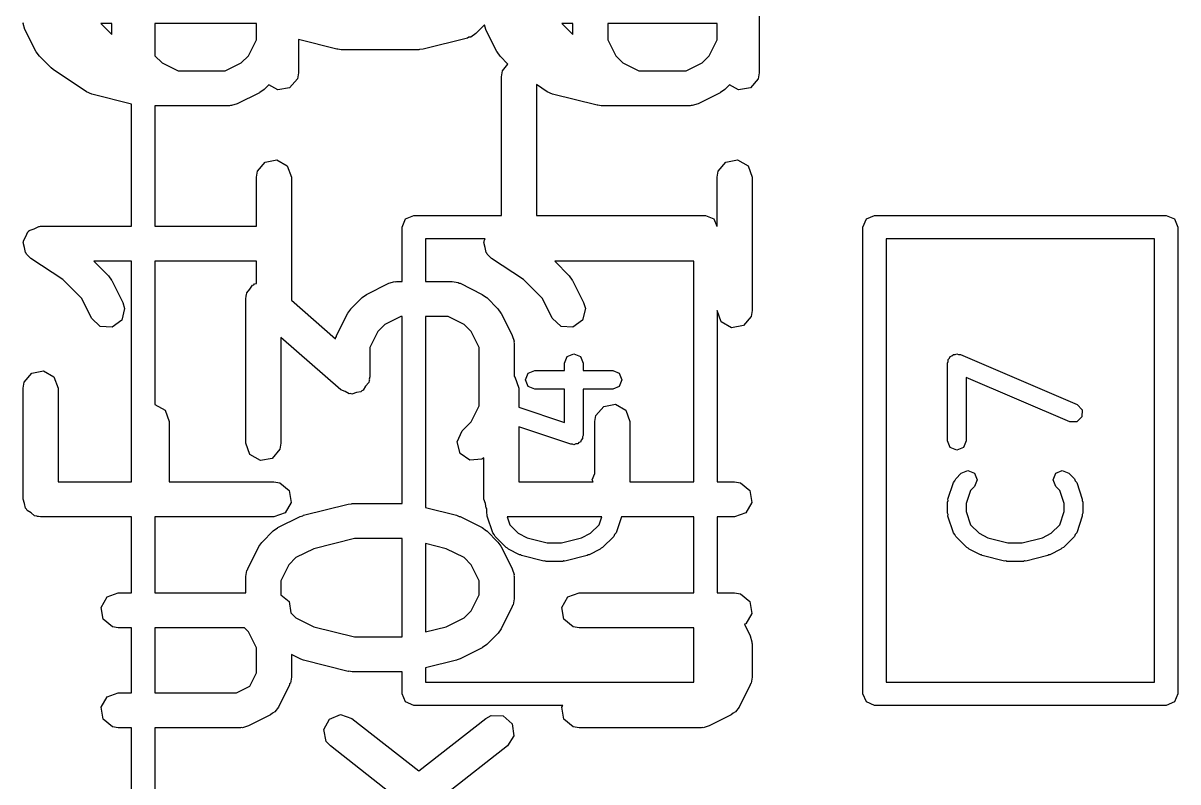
# Model space of a CAD drawing. Extents: x 1.92 to 4.61, y -4.26 to -2.08.
# Drawn here: x 2.7234 to 2.9183, y -3.698 to -3.5699 of the extents above; entities that cross this region are included whole.
import ezdxf

# ---------------------------------------------------------------- set-up
doc = ezdxf.new("R2010")
doc.units = 0
doc.header["$MEASUREMENT"] = 0
doc.layers.add('BLACK', color=7, linetype='CONTINUOUS')

msp = doc.modelspace()

# ---------------------------------------------------------------- linework, layer by layer
at = {"layer": 'BLACK', "linetype": 'CONTINUOUS'}
for p, q in [((2.84763, -3.55577), (2.84763, -3.57827)), ((2.72344, -3.56999), (2.72348, -3.56981)), ((2.72373, -3.57097), (2.72344, -3.56999)), ((2.73842, -3.56998), (2.73656, -3.56998)), ((2.73656, -3.56998), (2.73842, -3.57184)), ((2.73842, -3.57184), (2.73842, -3.56998)), ((2.76279, -3.56998), (2.74567, -3.56998)), ((2.74567, -3.56998), (2.74567, -3.5754)), ((2.76279, -3.5727), (2.76279, -3.56998)), ((2.80126, -3.5702), (2.7998, -3.57166)), ((2.80149, -3.57097), (2.80126, -3.5702)), ((2.81617, -3.56998), (2.81431, -3.56998)), ((2.81431, -3.56998), (2.81617, -3.57184)), ((2.81617, -3.57184), (2.81617, -3.56998)), ((2.84054, -3.56998), (2.82208, -3.56998)), ((2.82208, -3.56998), (2.82208, -3.5727)), ((2.84054, -3.5727), (2.84054, -3.56998)), ((2.7256, -3.57472), (2.72373, -3.57097)), ((2.79867, -3.57227), (2.79843, -3.57244)), ((2.79896, -3.57225), (2.79867, -3.57227)), ((2.7998, -3.57166), (2.79896, -3.57225)), ((2.80336, -3.57472), (2.80149, -3.57097)), ((2.76144, -3.5754), (2.76279, -3.5727)), ((2.77638, -3.57431), (2.76987, -3.57269)), ((2.76987, -3.57269), (2.76987, -3.57827)), ((2.79843, -3.57244), (2.79093, -3.57431)), ((2.82208, -3.5727), (2.82343, -3.5754)), ((2.8392, -3.5754), (2.84054, -3.5727)), ((2.72565, -3.57476), (2.7256, -3.57472)), ((2.72616, -3.57548), (2.72565, -3.57476)), ((2.72803, -3.57736), (2.72616, -3.57548)), ((2.74567, -3.5754), (2.74567, -3.5754)), ((2.74567, -3.5754), (2.74687, -3.57659)), ((2.76024, -3.57659), (2.76144, -3.5754)), ((2.77651, -3.5743), (2.77638, -3.57431)), ((2.77709, -3.5744), (2.77651, -3.5743)), ((2.79022, -3.5744), (2.77709, -3.5744)), ((2.79034, -3.57435), (2.79022, -3.5744)), ((2.79093, -3.57431), (2.79034, -3.57435)), ((2.80341, -3.57476), (2.80336, -3.57472)), ((2.80391, -3.57548), (2.80341, -3.57476)), ((2.80525, -3.57682), (2.80391, -3.57548)), ((2.82343, -3.5754), (2.82462, -3.57659)), ((2.838, -3.57659), (2.8392, -3.5754)), ((2.72816, -3.57742), (2.72803, -3.57736)), ((2.72848, -3.57773), (2.72816, -3.57742)), ((2.73411, -3.58148), (2.72848, -3.57773)), ((2.74687, -3.57659), (2.74957, -3.57794)), ((2.74957, -3.57794), (2.75754, -3.57794)), ((2.75754, -3.57794), (2.76024, -3.57659)), ((2.80414, -3.57895), (2.80431, -3.57794)), ((2.80431, -3.57794), (2.80525, -3.57682)), ((2.82462, -3.57659), (2.82732, -3.57794)), ((2.82732, -3.57794), (2.8353, -3.57794)), ((2.8353, -3.57794), (2.838, -3.57659)), ((2.7697, -3.57928), (2.7684, -3.58083)), ((2.76987, -3.57827), (2.7697, -3.57928)), ((2.80414, -3.60236), (2.80414, -3.57895)), ((2.84745, -3.57928), (2.84615, -3.58083)), ((2.84763, -3.57827), (2.84745, -3.57928)), ((2.73412, -3.58148), (2.73411, -3.58148)), ((2.73503, -3.58189), (2.73412, -3.58148)), ((2.74173, -3.58356), (2.73503, -3.58189)), ((2.76331, -3.58166), (2.75956, -3.58354)), ((2.76336, -3.58162), (2.76331, -3.58166)), ((2.76408, -3.58111), (2.76336, -3.58162)), ((2.76489, -3.5803), (2.76408, -3.58111)), ((2.76641, -3.58118), (2.76489, -3.5803)), ((2.7684, -3.58083), (2.76641, -3.58118)), ((2.81186, -3.58148), (2.81004, -3.58026)), ((2.81004, -3.58026), (2.81004, -3.60236)), ((2.81188, -3.58148), (2.81186, -3.58148)), ((2.81278, -3.58189), (2.81188, -3.58148)), ((2.82028, -3.58376), (2.81278, -3.58189)), ((2.84107, -3.58166), (2.83732, -3.58354)), ((2.84111, -3.58162), (2.84107, -3.58166)), ((2.84184, -3.58111), (2.84111, -3.58162)), ((2.84264, -3.5803), (2.84184, -3.58111)), ((2.84417, -3.58118), (2.84264, -3.5803)), ((2.84615, -3.58083), (2.84417, -3.58118)), ((2.74173, -3.60419), (2.74173, -3.58356)), ((2.75824, -3.58385), (2.74567, -3.58385)), ((2.74567, -3.58385), (2.74567, -3.60419)), ((2.75841, -3.58379), (2.75824, -3.58385)), ((2.75858, -3.58383), (2.75841, -3.58379)), ((2.75956, -3.58354), (2.75858, -3.58383)), ((2.82042, -3.58375), (2.82028, -3.58376)), ((2.821, -3.58385), (2.82042, -3.58375)), ((2.836, -3.58385), (2.821, -3.58385)), ((2.83616, -3.58379), (2.836, -3.58385)), ((2.83634, -3.58383), (2.83616, -3.58379)), ((2.83732, -3.58354), (2.83634, -3.58383)), ((2.76297, -3.59488), (2.76426, -3.59334)), ((2.76426, -3.59334), (2.76625, -3.59299)), ((2.76625, -3.59299), (2.768, -3.594)), ((2.84072, -3.59488), (2.84202, -3.59334)), ((2.84202, -3.59334), (2.84401, -3.59299)), ((2.84401, -3.59299), (2.84576, -3.594)), ((2.76279, -3.59589), (2.76297, -3.59488)), ((2.768, -3.594), (2.76869, -3.59589)), ((2.84054, -3.59589), (2.84072, -3.59488)), ((2.84576, -3.594), (2.84645, -3.59589)), ((2.76279, -3.60419), (2.76279, -3.59589)), ((2.76869, -3.59589), (2.76869, -3.61665)), ((2.84054, -3.60419), (2.84054, -3.59589)), ((2.84645, -3.59589), (2.84645, -3.61839)), ((2.7874, -3.60433), (2.78798, -3.60294)), ((2.78798, -3.60294), (2.78937, -3.60236)), ((2.78937, -3.60236), (2.80414, -3.60236)), ((2.81004, -3.60236), (2.83858, -3.60236)), ((2.83858, -3.60236), (2.83997, -3.60294)), ((2.83997, -3.60294), (2.84049, -3.60419)), ((2.86516, -3.60433), (2.86573, -3.60294)), ((2.86573, -3.60294), (2.86713, -3.60236)), ((2.86713, -3.60236), (2.91634, -3.60236)), ((2.91634, -3.60236), (2.91773, -3.60294)), ((2.91773, -3.60294), (2.91831, -3.60433)), ((2.72389, -3.60589), (2.72424, -3.6051)), ((2.72424, -3.6051), (2.72439, -3.60503)), ((2.72439, -3.60503), (2.72447, -3.60488)), ((2.72447, -3.60488), (2.72528, -3.60459)), ((2.72528, -3.60459), (2.72605, -3.60421)), ((2.72605, -3.60421), (2.72621, -3.60425)), ((2.72621, -3.60425), (2.72637, -3.60419)), ((2.72637, -3.60419), (2.74173, -3.60419)), ((2.74567, -3.60419), (2.76279, -3.60419)), ((2.7874, -3.61349), (2.7874, -3.60433)), ((2.84049, -3.60419), (2.84054, -3.60419)), ((2.86516, -3.68307), (2.86516, -3.60433)), ((2.91831, -3.60433), (2.91831, -3.68307)), ((2.72342, -3.60695), (2.72349, -3.6068)), ((2.72366, -3.60778), (2.72342, -3.60695)), ((2.72346, -3.60663), (2.72389, -3.60589)), ((2.72349, -3.6068), (2.72346, -3.60663)), ((2.79134, -3.6063), (2.79134, -3.61349)), ((2.80141, -3.6063), (2.79134, -3.6063)), ((2.80118, -3.60695), (2.80125, -3.6068)), ((2.80142, -3.60778), (2.80118, -3.60695)), ((2.80122, -3.60663), (2.80141, -3.6063)), ((2.80125, -3.6068), (2.80122, -3.60663)), ((2.86909, -3.6063), (2.86909, -3.6811)), ((2.91437, -3.6063), (2.86909, -3.6063)), ((2.91437, -3.6811), (2.91437, -3.6063)), ((2.72381, -3.60862), (2.72366, -3.60778)), ((2.72394, -3.60873), (2.72381, -3.60862)), ((2.72399, -3.60889), (2.72394, -3.60873)), ((2.72473, -3.6096), (2.72399, -3.60889)), ((2.80157, -3.60862), (2.80142, -3.60778)), ((2.8017, -3.60873), (2.80157, -3.60862)), ((2.80175, -3.60889), (2.8017, -3.60873)), ((2.80249, -3.6096), (2.80175, -3.60889)), ((2.73011, -3.61319), (2.72473, -3.6096)), ((2.74173, -3.6101), (2.73537, -3.6101)), ((2.73537, -3.6101), (2.73783, -3.61255)), ((2.74173, -3.64731), (2.74173, -3.6101)), ((2.76279, -3.6101), (2.74567, -3.6101)), ((2.74567, -3.6101), (2.74567, -3.63425)), ((2.76279, -3.61383), (2.76279, -3.6101)), ((2.80787, -3.61319), (2.80249, -3.6096)), ((2.83661, -3.6101), (2.81313, -3.6101)), ((2.81313, -3.6101), (2.81559, -3.61255)), ((2.83661, -3.64731), (2.83661, -3.6101)), ((2.73332, -3.61639), (2.73011, -3.61319)), ((2.73783, -3.61255), (2.73834, -3.61328)), ((2.81107, -3.61639), (2.80787, -3.61319)), ((2.81559, -3.61255), (2.81609, -3.61328)), ((2.73834, -3.61328), (2.73839, -3.61332)), ((2.73839, -3.61332), (2.74026, -3.61707)), ((2.76119, -3.61543), (2.76171, -3.61482)), ((2.76171, -3.61482), (2.76212, -3.61414)), ((2.76212, -3.61414), (2.76234, -3.61406)), ((2.76234, -3.61406), (2.76249, -3.61388)), ((2.76249, -3.61388), (2.76279, -3.61383)), ((2.7814, -3.61568), (2.78515, -3.6138)), ((2.78515, -3.6138), (2.78613, -3.61351)), ((2.78613, -3.61351), (2.7863, -3.61355)), ((2.7863, -3.61355), (2.78647, -3.61349)), ((2.78647, -3.61349), (2.7874, -3.61349)), ((2.79134, -3.61349), (2.79584, -3.61349)), ((2.79584, -3.61349), (2.79685, -3.61367)), ((2.79685, -3.61367), (2.79699, -3.61378)), ((2.79699, -3.61378), (2.79716, -3.6138)), ((2.79716, -3.6138), (2.80091, -3.61568)), ((2.81609, -3.61328), (2.81614, -3.61332)), ((2.81614, -3.61332), (2.81802, -3.61707)), ((2.73498, -3.61971), (2.73332, -3.61639)), ((2.74026, -3.61707), (2.74055, -3.61805)), ((2.76102, -3.61644), (2.76109, -3.616)), ((2.76102, -3.64081), (2.76102, -3.61644)), ((2.76107, -3.61587), (2.76114, -3.61576)), ((2.76109, -3.616), (2.76107, -3.61587)), ((2.76114, -3.61576), (2.76119, -3.61543)), ((2.76869, -3.61665), (2.77615, -3.62318)), ((2.77875, -3.6181), (2.78063, -3.61623)), ((2.78063, -3.61623), (2.78135, -3.61572)), ((2.78135, -3.61572), (2.7814, -3.61568)), ((2.80091, -3.61568), (2.80162, -3.6162)), ((2.80162, -3.6162), (2.80168, -3.61623)), ((2.80168, -3.61623), (2.80355, -3.6181)), ((2.81273, -3.61971), (2.81107, -3.61639)), ((2.81802, -3.61707), (2.81831, -3.61805)), ((2.74055, -3.61805), (2.74008, -3.62002)), ((2.77633, -3.62262), (2.7782, -3.61887)), ((2.7782, -3.61887), (2.77873, -3.61816)), ((2.77873, -3.61816), (2.77875, -3.6181)), ((2.80355, -3.6181), (2.80406, -3.61883)), ((2.80406, -3.61883), (2.80411, -3.61887)), ((2.80411, -3.61887), (2.80598, -3.62262)), ((2.81831, -3.61805), (2.81784, -3.62002)), ((2.84123, -3.62029), (2.84055, -3.61841)), ((2.84055, -3.61841), (2.84055, -3.64731)), ((2.84645, -3.61839), (2.84627, -3.6194)), ((2.73645, -3.6211), (2.73498, -3.61971)), ((2.74008, -3.62002), (2.73846, -3.62122)), ((2.78447, -3.62074), (2.78327, -3.62194)), ((2.78716, -3.61939), (2.78447, -3.62074)), ((2.7874, -3.61939), (2.78716, -3.61939)), ((2.7874, -3.65098), (2.7874, -3.61939)), ((2.79514, -3.61939), (2.79134, -3.61939)), ((2.79134, -3.61939), (2.79134, -3.65164)), ((2.79784, -3.62074), (2.79514, -3.61939)), ((2.79904, -3.62194), (2.79784, -3.62074)), ((2.8142, -3.6211), (2.81273, -3.61971)), ((2.81784, -3.62002), (2.81622, -3.62122)), ((2.84298, -3.6213), (2.84123, -3.62029)), ((2.84497, -3.62095), (2.84298, -3.6213)), ((2.84627, -3.6194), (2.84497, -3.62095)), ((2.73846, -3.62122), (2.73645, -3.6211)), ((2.77702, -3.63179), (2.76692, -3.62295)), ((2.76692, -3.62295), (2.76692, -3.64081)), ((2.77615, -3.62318), (2.77619, -3.62293)), ((2.77619, -3.62293), (2.77631, -3.6228)), ((2.77631, -3.6228), (2.77633, -3.62262)), ((2.78327, -3.62194), (2.78192, -3.62464)), ((2.80039, -3.62464), (2.79904, -3.62194)), ((2.80598, -3.62262), (2.80627, -3.6236)), ((2.81622, -3.62122), (2.8142, -3.6211)), ((2.78192, -3.62464), (2.78192, -3.62957)), ((2.80039, -3.63449), (2.80039, -3.62464)), ((2.80627, -3.6236), (2.80623, -3.62377)), ((2.80623, -3.62377), (2.80629, -3.62394)), ((2.80629, -3.62394), (2.80629, -3.62956)), ((2.81478, -3.6273), (2.81524, -3.62618)), ((2.81524, -3.62618), (2.81636, -3.62572)), ((2.81636, -3.62572), (2.81747, -3.62618)), ((2.81747, -3.62618), (2.81793, -3.6273)), ((2.87954, -3.62668), (2.87976, -3.62646)), ((2.87954, -3.627), (2.87954, -3.62668)), ((2.87976, -3.62646), (2.87988, -3.62618)), ((2.87988, -3.62618), (2.88017, -3.62606)), ((2.88017, -3.62606), (2.88041, -3.62583)), ((2.88041, -3.62583), (2.88071, -3.62584)), ((2.88071, -3.62584), (2.88099, -3.62572)), ((2.88099, -3.62572), (2.88129, -3.62585)), ((2.88129, -3.62585), (2.88161, -3.62585)), ((2.88161, -3.62585), (2.9013, -3.63429)), ((2.72489, -3.62896), (2.72688, -3.62861)), ((2.72688, -3.62861), (2.72863, -3.62962)), ((2.80868, -3.629), (2.8098, -3.62853)), ((2.8098, -3.62853), (2.81478, -3.62853)), ((2.81478, -3.62853), (2.81478, -3.6273)), ((2.81793, -3.6273), (2.81793, -3.62853)), ((2.81793, -3.62853), (2.82292, -3.62853)), ((2.82292, -3.62853), (2.82403, -3.629)), ((2.87942, -3.6273), (2.87954, -3.627)), ((2.87942, -3.64042), (2.87942, -3.6273)), ((2.72342, -3.63151), (2.7236, -3.6305)), ((2.7236, -3.6305), (2.72489, -3.62896)), ((2.72863, -3.62962), (2.72932, -3.63151)), ((2.78174, -3.63057), (2.78123, -3.63118)), ((2.7818, -3.63024), (2.78174, -3.63057)), ((2.78186, -3.63014), (2.7818, -3.63024)), ((2.78192, -3.62957), (2.78184, -3.63)), ((2.78184, -3.63), (2.78186, -3.63014)), ((2.80629, -3.62956), (2.80639, -3.62962)), ((2.80639, -3.62962), (2.80708, -3.63151)), ((2.80822, -3.63011), (2.80868, -3.629)), ((2.80868, -3.63122), (2.80822, -3.63011)), ((2.82403, -3.629), (2.82449, -3.63011)), ((2.82449, -3.63011), (2.82403, -3.63122)), ((2.90005, -3.63718), (2.88256, -3.62968)), ((2.88256, -3.62968), (2.88256, -3.64042)), ((2.72342, -3.65026), (2.72342, -3.63151)), ((2.72932, -3.63151), (2.72932, -3.64731)), ((2.77777, -3.63207), (2.77702, -3.63179)), ((2.77845, -3.63247), (2.77777, -3.63207)), ((2.77869, -3.63243), (2.77845, -3.63247)), ((2.77891, -3.63252), (2.77869, -3.63243)), ((2.77966, -3.63226), (2.77891, -3.63252)), ((2.78044, -3.63212), (2.77966, -3.63226)), ((2.7806, -3.63194), (2.78044, -3.63212)), ((2.78082, -3.63187), (2.7806, -3.63194)), ((2.78123, -3.63118), (2.78082, -3.63187)), ((2.80708, -3.63151), (2.80708, -3.63473)), ((2.8098, -3.63168), (2.80868, -3.63122)), ((2.81478, -3.63168), (2.8098, -3.63168)), ((2.81478, -3.6373), (2.81478, -3.63168)), ((2.82292, -3.63168), (2.81793, -3.63168)), ((2.81793, -3.63168), (2.81793, -3.63948)), ((2.82403, -3.63122), (2.82292, -3.63168)), ((2.74567, -3.63425), (2.74738, -3.63524)), ((2.79904, -3.63719), (2.80039, -3.63449)), ((2.8201, -3.63613), (2.8214, -3.63458)), ((2.8214, -3.63458), (2.82339, -3.63423)), ((2.82339, -3.63423), (2.82514, -3.63524)), ((2.9013, -3.63429), (2.90214, -3.63515)), ((2.74738, -3.63524), (2.74807, -3.63714)), ((2.80708, -3.63473), (2.81478, -3.6373)), ((2.81992, -3.63714), (2.8201, -3.63613)), ((2.82514, -3.63524), (2.82583, -3.63714)), ((2.90212, -3.63635), (2.90126, -3.6372)), ((2.90214, -3.63515), (2.90212, -3.63635)), ((2.74807, -3.63714), (2.74807, -3.64731)), ((2.7975, -3.63873), (2.79904, -3.63719)), ((2.81586, -3.64098), (2.80708, -3.63805)), ((2.80708, -3.63805), (2.80708, -3.64731)), ((2.81992, -3.64589), (2.81992, -3.63714)), ((2.82583, -3.63714), (2.82583, -3.64731)), ((2.90126, -3.6372), (2.90005, -3.63718)), ((2.79665, -3.64056), (2.7975, -3.63873)), ((2.81761, -3.64026), (2.81747, -3.6406)), ((2.81785, -3.63998), (2.81761, -3.64026)), ((2.81793, -3.63948), (2.81783, -3.63972)), ((2.81783, -3.63972), (2.81785, -3.63998)), ((2.87988, -3.64153), (2.87942, -3.64042)), ((2.88256, -3.64042), (2.8821, -3.64153)), ((2.76171, -3.64271), (2.76102, -3.64081)), ((2.76674, -3.64182), (2.76545, -3.64337)), ((2.76692, -3.64081), (2.76674, -3.64182)), ((2.79717, -3.64251), (2.79665, -3.64056)), ((2.81612, -3.64096), (2.81586, -3.64098)), ((2.81636, -3.64106), (2.81612, -3.64096)), ((2.8167, -3.64092), (2.81636, -3.64106)), ((2.81706, -3.64089), (2.8167, -3.64092)), ((2.81723, -3.6407), (2.81706, -3.64089)), ((2.81747, -3.6406), (2.81723, -3.6407)), ((2.88099, -3.64199), (2.87988, -3.64153)), ((2.8821, -3.64153), (2.88099, -3.64199)), ((2.76346, -3.64372), (2.76171, -3.64271)), ((2.76545, -3.64337), (2.76346, -3.64372)), ((2.79883, -3.64367), (2.79717, -3.64251)), ((2.80084, -3.64349), (2.79883, -3.64367)), ((2.80117, -3.64325), (2.80084, -3.64349)), ((2.80117, -3.65026), (2.80117, -3.64325)), ((2.81947, -3.64698), (2.81992, -3.64589)), ((2.88081, -3.64681), (2.88175, -3.64587)), ((2.88175, -3.64587), (2.88286, -3.64541)), ((2.88286, -3.64541), (2.88398, -3.64587)), ((2.88398, -3.64587), (2.88444, -3.64698)), ((2.89723, -3.64698), (2.89769, -3.64587)), ((2.89769, -3.64587), (2.8988, -3.64541)), ((2.8988, -3.64541), (2.89991, -3.64587)), ((2.89991, -3.64587), (2.90085, -3.64681)), ((2.72932, -3.64731), (2.74173, -3.64731)), ((2.74807, -3.64731), (2.76574, -3.64731)), ((2.76574, -3.64731), (2.76675, -3.64749)), ((2.76675, -3.64749), (2.7683, -3.64879)), ((2.80708, -3.64731), (2.81961, -3.64731)), ((2.81961, -3.64731), (2.81947, -3.64698)), ((2.82583, -3.64731), (2.83661, -3.64731)), ((2.84055, -3.64731), (2.8435, -3.64731)), ((2.8435, -3.64731), (2.84451, -3.64749)), ((2.84451, -3.64749), (2.84605, -3.64879)), ((2.8795, -3.65023), (2.88043, -3.64742)), ((2.88043, -3.64742), (2.88067, -3.64714)), ((2.88067, -3.64714), (2.88081, -3.64681)), ((2.88398, -3.6481), (2.8833, -3.64877)), ((2.88444, -3.64698), (2.88398, -3.6481)), ((2.89769, -3.6481), (2.89723, -3.64698)), ((2.89836, -3.64877), (2.89769, -3.6481)), ((2.90085, -3.64681), (2.90099, -3.64714)), ((2.90099, -3.64714), (2.90123, -3.64742)), ((2.90123, -3.64742), (2.90217, -3.65023)), ((2.72368, -3.65098), (2.72342, -3.65026)), ((2.7683, -3.64879), (2.76865, -3.65078)), ((2.80144, -3.65098), (2.80117, -3.65026)), ((2.84605, -3.64879), (2.8464, -3.65078)), ((2.87951, -3.65049), (2.8795, -3.65023)), ((2.8833, -3.64877), (2.88256, -3.65099)), ((2.8991, -3.65099), (2.89836, -3.64877)), ((2.90217, -3.65023), (2.90215, -3.65049)), ((2.72381, -3.65174), (2.72368, -3.65098)), ((2.72402, -3.65191), (2.72381, -3.65174)), ((2.72411, -3.65216), (2.72402, -3.65191)), ((2.72477, -3.65254), (2.72411, -3.65216)), ((2.76865, -3.65078), (2.76764, -3.65252)), ((2.77075, -3.65295), (2.77825, -3.65107)), ((2.77825, -3.65107), (2.77884, -3.65103)), ((2.77884, -3.65103), (2.77897, -3.65098)), ((2.77897, -3.65098), (2.7874, -3.65098)), ((2.79134, -3.65164), (2.79656, -3.65295)), ((2.80157, -3.65174), (2.80144, -3.65098)), ((2.80166, -3.65181), (2.80157, -3.65174)), ((2.80166, -3.65261), (2.80166, -3.65181)), ((2.8464, -3.65078), (2.84539, -3.65252)), ((2.87942, -3.65073), (2.87951, -3.65049)), ((2.87942, -3.65261), (2.87942, -3.65073)), ((2.88256, -3.65099), (2.88256, -3.65235)), ((2.8991, -3.65235), (2.8991, -3.65099)), ((2.90215, -3.65049), (2.90225, -3.65073)), ((2.90225, -3.65073), (2.90225, -3.65261)), ((2.72536, -3.65304), (2.72477, -3.65254)), ((2.72574, -3.6531), (2.72536, -3.65304)), ((2.72586, -3.65317), (2.72574, -3.6531)), ((2.72599, -3.65315), (2.72586, -3.65317)), ((2.72637, -3.65322), (2.72599, -3.65315)), ((2.74173, -3.65322), (2.72637, -3.65322)), ((2.74173, -3.66606), (2.74173, -3.65322)), ((2.76574, -3.65322), (2.74567, -3.65322)), ((2.74567, -3.65322), (2.74567, -3.66606)), ((2.76764, -3.65252), (2.76574, -3.65322)), ((2.7664, -3.65505), (2.77015, -3.65317)), ((2.77015, -3.65317), (2.77064, -3.65303)), ((2.77064, -3.65303), (2.77075, -3.65295)), ((2.79656, -3.65295), (2.79702, -3.65315)), ((2.79702, -3.65315), (2.79716, -3.65317)), ((2.79716, -3.65317), (2.80091, -3.65505)), ((2.80176, -3.65285), (2.80166, -3.65261)), ((2.80174, -3.6531), (2.80176, -3.65285)), ((2.80268, -3.65592), (2.80174, -3.6531)), ((2.8051, -3.65322), (2.80555, -3.65457)), ((2.82106, -3.65322), (2.8051, -3.65322)), ((2.82061, -3.65457), (2.82106, -3.65322)), ((2.82438, -3.65322), (2.82348, -3.65592)), ((2.83661, -3.65322), (2.82438, -3.65322)), ((2.83661, -3.66606), (2.83661, -3.65322)), ((2.8435, -3.65322), (2.84055, -3.65322)), ((2.84055, -3.65322), (2.84055, -3.66606)), ((2.84539, -3.65252), (2.8435, -3.65322)), ((2.87951, -3.65285), (2.87942, -3.65261)), ((2.8795, -3.6531), (2.87951, -3.65285)), ((2.88043, -3.65592), (2.8795, -3.6531)), ((2.88256, -3.65235), (2.8833, -3.65457)), ((2.89836, -3.65457), (2.8991, -3.65235)), ((2.90217, -3.6531), (2.90123, -3.65592)), ((2.90225, -3.65261), (2.90215, -3.65285)), ((2.90215, -3.65285), (2.90217, -3.6531)), ((2.76376, -3.65747), (2.76563, -3.6556)), ((2.76563, -3.6556), (2.76635, -3.65509)), ((2.76635, -3.65509), (2.7664, -3.65505)), ((2.80091, -3.65505), (2.80162, -3.65557)), ((2.80162, -3.65557), (2.80168, -3.6556)), ((2.80168, -3.6556), (2.80355, -3.65747)), ((2.80292, -3.65619), (2.80268, -3.65592)), ((2.80555, -3.65457), (2.80698, -3.656)), ((2.80698, -3.656), (2.80847, -3.65674)), ((2.81768, -3.65674), (2.81917, -3.656)), ((2.81917, -3.656), (2.82061, -3.65457)), ((2.82348, -3.65592), (2.82324, -3.65619)), ((2.88067, -3.65619), (2.88043, -3.65592)), ((2.8833, -3.65457), (2.88474, -3.656)), ((2.88474, -3.656), (2.88623, -3.65674)), ((2.89544, -3.65674), (2.89693, -3.656)), ((2.89693, -3.656), (2.89836, -3.65457)), ((2.90123, -3.65592), (2.90099, -3.65619)), ((2.7632, -3.65824), (2.76373, -3.65753)), ((2.76373, -3.65753), (2.76376, -3.65747)), ((2.77933, -3.65689), (2.7725, -3.6586)), ((2.7874, -3.65689), (2.77933, -3.65689)), ((2.7874, -3.67348), (2.7874, -3.65689)), ((2.79481, -3.6586), (2.79134, -3.65773)), ((2.79134, -3.65773), (2.79134, -3.67264)), ((2.80306, -3.65653), (2.80292, -3.65619)), ((2.80493, -3.65841), (2.80306, -3.65653)), ((2.80355, -3.65747), (2.80406, -3.6582)), ((2.80847, -3.65674), (2.81186, -3.65759)), ((2.81186, -3.65759), (2.81429, -3.65759)), ((2.81429, -3.65759), (2.81768, -3.65674)), ((2.8231, -3.65653), (2.82122, -3.65841)), ((2.82324, -3.65619), (2.8231, -3.65653)), ((2.88081, -3.65653), (2.88067, -3.65619)), ((2.88269, -3.65841), (2.88081, -3.65653)), ((2.88623, -3.65674), (2.88962, -3.65759)), ((2.88962, -3.65759), (2.89204, -3.65759)), ((2.89204, -3.65759), (2.89544, -3.65674)), ((2.90085, -3.65653), (2.89898, -3.65841)), ((2.90099, -3.65619), (2.90085, -3.65653)), ((2.76133, -3.66199), (2.7632, -3.65824)), ((2.7725, -3.6586), (2.76947, -3.66011)), ((2.79784, -3.66011), (2.79481, -3.6586)), ((2.80406, -3.6582), (2.80411, -3.65824)), ((2.80411, -3.65824), (2.80598, -3.66199)), ((2.80517, -3.65851), (2.80493, -3.65841)), ((2.80534, -3.6587), (2.80517, -3.65851)), ((2.80722, -3.65964), (2.80534, -3.6587)), ((2.8074, -3.65965), (2.80722, -3.65964)), ((2.80754, -3.65976), (2.8074, -3.65965)), ((2.81129, -3.6607), (2.80754, -3.65976)), ((2.81861, -3.65976), (2.81486, -3.6607)), ((2.81876, -3.65965), (2.81861, -3.65976)), ((2.81894, -3.65964), (2.81876, -3.65965)), ((2.82081, -3.6587), (2.81894, -3.65964)), ((2.82098, -3.65851), (2.82081, -3.6587)), ((2.82122, -3.65841), (2.82098, -3.65851)), ((2.88293, -3.65851), (2.88269, -3.65841)), ((2.8831, -3.6587), (2.88293, -3.65851)), ((2.88497, -3.65964), (2.8831, -3.6587)), ((2.88515, -3.65965), (2.88497, -3.65964)), ((2.8853, -3.65976), (2.88515, -3.65965)), ((2.88904, -3.6607), (2.8853, -3.65976)), ((2.89637, -3.65976), (2.89262, -3.6607)), ((2.89651, -3.65965), (2.89637, -3.65976)), ((2.89669, -3.65964), (2.89651, -3.65965)), ((2.89857, -3.6587), (2.89669, -3.65964)), ((2.89874, -3.65851), (2.89857, -3.6587)), ((2.89898, -3.65841), (2.89874, -3.65851)), ((2.76827, -3.66131), (2.76692, -3.66401)), ((2.76947, -3.66011), (2.76827, -3.66131)), ((2.79904, -3.66131), (2.79784, -3.66011)), ((2.80039, -3.66401), (2.79904, -3.66131)), ((2.81149, -3.66067), (2.81129, -3.6607)), ((2.81167, -3.66074), (2.81149, -3.66067)), ((2.81448, -3.66074), (2.81167, -3.66074)), ((2.81467, -3.66067), (2.81448, -3.66074)), ((2.81486, -3.6607), (2.81467, -3.66067)), ((2.88924, -3.66067), (2.88904, -3.6607)), ((2.88943, -3.66074), (2.88924, -3.66067)), ((2.89224, -3.66074), (2.88943, -3.66074)), ((2.89242, -3.66067), (2.89224, -3.66074)), ((2.89262, -3.6607), (2.89242, -3.66067)), ((2.76102, -3.66331), (2.76119, -3.6623)), ((2.76102, -3.66606), (2.76102, -3.66331)), ((2.76119, -3.6623), (2.76131, -3.66217)), ((2.76131, -3.66217), (2.76133, -3.66199)), ((2.80598, -3.66199), (2.80627, -3.66297)), ((2.80627, -3.66297), (2.80623, -3.66314)), ((2.80623, -3.66314), (2.80629, -3.66331)), ((2.80629, -3.66331), (2.80629, -3.66706)), ((2.76692, -3.66401), (2.76692, -3.66636)), ((2.80039, -3.66636), (2.80039, -3.66401)), ((2.73659, -3.6685), (2.7376, -3.66675)), ((2.7376, -3.66675), (2.73949, -3.66606)), ((2.73949, -3.66606), (2.74173, -3.66606)), ((2.74567, -3.66606), (2.76102, -3.66606)), ((2.76692, -3.66636), (2.76694, -3.66639)), ((2.76694, -3.66639), (2.7683, -3.66753)), ((2.7683, -3.66753), (2.76863, -3.66942)), ((2.79904, -3.66906), (2.80039, -3.66636)), ((2.80629, -3.66706), (2.80611, -3.66807)), ((2.81434, -3.6685), (2.81535, -3.66675)), ((2.81535, -3.66675), (2.81725, -3.66606)), ((2.81725, -3.66606), (2.83661, -3.66606)), ((2.84055, -3.66606), (2.8435, -3.66606)), ((2.8435, -3.66606), (2.84451, -3.66624)), ((2.84451, -3.66624), (2.84605, -3.66753)), ((2.84605, -3.66753), (2.8464, -3.66952)), ((2.73694, -3.67049), (2.73659, -3.6685)), ((2.76863, -3.66942), (2.76947, -3.67026)), ((2.79784, -3.67026), (2.79904, -3.66906)), ((2.80598, -3.66838), (2.80411, -3.67213)), ((2.806, -3.66821), (2.80598, -3.66838)), ((2.80611, -3.66807), (2.806, -3.66821)), ((2.81469, -3.67049), (2.81434, -3.6685)), ((2.8464, -3.66952), (2.84539, -3.67127)), ((2.73848, -3.67178), (2.73694, -3.67049)), ((2.76947, -3.67026), (2.7725, -3.67177)), ((2.79481, -3.67177), (2.79784, -3.67026)), ((2.81624, -3.67178), (2.81469, -3.67049)), ((2.84539, -3.67127), (2.84516, -3.67136)), ((2.84516, -3.67136), (2.84614, -3.67331)), ((2.73949, -3.67196), (2.73848, -3.67178)), ((2.74173, -3.67196), (2.73949, -3.67196)), ((2.74173, -3.68293), (2.74173, -3.67196)), ((2.76077, -3.67196), (2.74567, -3.67196)), ((2.74567, -3.67196), (2.74567, -3.68293)), ((2.76144, -3.67263), (2.76077, -3.67196)), ((2.76279, -3.67533), (2.76144, -3.67263)), ((2.7725, -3.67177), (2.77933, -3.67348)), ((2.77933, -3.67348), (2.7874, -3.67348)), ((2.79134, -3.67264), (2.79481, -3.67177)), ((2.80355, -3.6729), (2.80168, -3.67477)), ((2.80358, -3.67284), (2.80355, -3.6729)), ((2.80411, -3.67213), (2.80358, -3.67284)), ((2.81725, -3.67196), (2.81624, -3.67178)), ((2.83661, -3.67196), (2.81725, -3.67196)), ((2.83661, -3.6811), (2.83661, -3.67196)), ((2.84614, -3.67331), (2.84643, -3.6743)), ((2.76279, -3.67956), (2.76279, -3.67533)), ((2.80091, -3.67533), (2.79716, -3.6772)), ((2.80095, -3.67528), (2.80091, -3.67533)), ((2.80168, -3.67477), (2.80095, -3.67528)), ((2.84643, -3.6743), (2.84639, -3.67447)), ((2.84639, -3.67447), (2.84645, -3.67463)), ((2.84645, -3.67463), (2.84645, -3.68026)), ((2.77015, -3.6772), (2.76869, -3.67647)), ((2.76869, -3.67647), (2.76869, -3.68026)), ((2.77029, -3.67722), (2.77015, -3.6772)), ((2.77075, -3.67742), (2.77029, -3.67722)), ((2.77825, -3.6793), (2.77075, -3.67742)), ((2.79656, -3.67742), (2.79134, -3.67873)), ((2.79667, -3.67735), (2.79656, -3.67742)), ((2.79716, -3.6772), (2.79667, -3.67735)), ((2.77839, -3.67928), (2.77825, -3.6793)), ((2.77897, -3.67939), (2.77839, -3.67928)), ((2.7874, -3.67939), (2.77897, -3.67939)), ((2.7874, -3.68307), (2.7874, -3.67939)), ((2.79134, -3.67873), (2.79134, -3.6811)), ((2.76167, -3.68181), (2.76279, -3.67956)), ((2.7684, -3.6814), (2.76838, -3.68158)), ((2.76852, -3.68127), (2.7684, -3.6814)), ((2.76869, -3.68026), (2.76852, -3.68127)), ((2.79134, -3.6811), (2.83661, -3.6811)), ((2.84616, -3.6814), (2.84614, -3.68158)), ((2.84627, -3.68127), (2.84616, -3.6814)), ((2.84645, -3.68026), (2.84627, -3.68127)), ((2.86909, -3.6811), (2.91437, -3.6811)), ((2.7376, -3.68362), (2.73949, -3.68293)), ((2.73949, -3.68293), (2.74173, -3.68293)), ((2.74567, -3.68293), (2.75942, -3.68293)), ((2.75942, -3.68293), (2.76167, -3.68181)), ((2.76838, -3.68158), (2.76651, -3.68533)), ((2.78798, -3.68446), (2.7874, -3.68307)), ((2.84614, -3.68158), (2.84426, -3.68533)), ((2.86573, -3.68446), (2.86516, -3.68307)), ((2.91831, -3.68307), (2.91773, -3.68446)), ((2.73659, -3.68537), (2.7376, -3.68362)), ((2.76651, -3.68533), (2.7659, -3.68615)), ((2.78937, -3.68504), (2.78798, -3.68446)), ((2.81453, -3.68504), (2.78937, -3.68504)), ((2.81434, -3.68537), (2.81453, -3.68504)), ((2.84426, -3.68533), (2.84365, -3.68615)), ((2.86713, -3.68504), (2.86573, -3.68446)), ((2.91634, -3.68504), (2.86713, -3.68504)), ((2.91773, -3.68446), (2.91634, -3.68504)), ((2.73694, -3.68736), (2.73659, -3.68537)), ((2.76519, -3.68665), (2.76144, -3.68852)), ((2.76549, -3.68633), (2.76519, -3.68665)), ((2.7659, -3.68615), (2.76549, -3.68633)), ((2.77512, -3.68736), (2.777, -3.68661)), ((2.777, -3.68661), (2.77892, -3.68724)), ((2.77892, -3.68724), (2.79022, -3.69611)), ((2.79022, -3.69611), (2.80152, -3.68724)), ((2.80152, -3.68724), (2.80242, -3.68675)), ((2.80242, -3.68675), (2.80444, -3.68682)), ((2.80444, -3.68682), (2.80594, -3.68816)), ((2.81469, -3.68736), (2.81434, -3.68537)), ((2.84294, -3.68665), (2.83919, -3.68852)), ((2.84325, -3.68633), (2.84294, -3.68665)), ((2.84365, -3.68615), (2.84325, -3.68633)), ((2.73848, -3.68866), (2.73694, -3.68736)), ((2.73949, -3.68884), (2.73848, -3.68866)), ((2.74173, -3.68884), (2.73949, -3.68884)), ((2.74173, -3.6998), (2.74173, -3.68884)), ((2.76012, -3.68884), (2.74567, -3.68884)), ((2.74567, -3.68884), (2.74567, -3.6998)), ((2.76028, -3.68878), (2.76012, -3.68884)), ((2.76045, -3.68882), (2.76028, -3.68878)), ((2.76144, -3.68852), (2.76045, -3.68882)), ((2.77417, -3.68914), (2.77512, -3.68736)), ((2.77458, -3.69112), (2.77417, -3.68914)), ((2.80594, -3.68816), (2.80623, -3.69016)), ((2.81624, -3.68866), (2.81469, -3.68736)), ((2.81725, -3.68884), (2.81624, -3.68866)), ((2.83787, -3.68884), (2.81725, -3.68884)), ((2.83804, -3.68878), (2.83787, -3.68884)), ((2.83821, -3.68882), (2.83804, -3.68878)), ((2.83919, -3.68852), (2.83821, -3.68882)), ((2.77527, -3.69188), (2.77458, -3.69112)), ((2.80623, -3.69016), (2.80516, -3.69188)), ((2.78544, -3.69987), (2.77527, -3.69188)), ((2.80516, -3.69188), (2.795, -3.69987))]:
    msp.add_line(p, q, dxfattribs=at)

doc.saveas('drawing.dxf')
